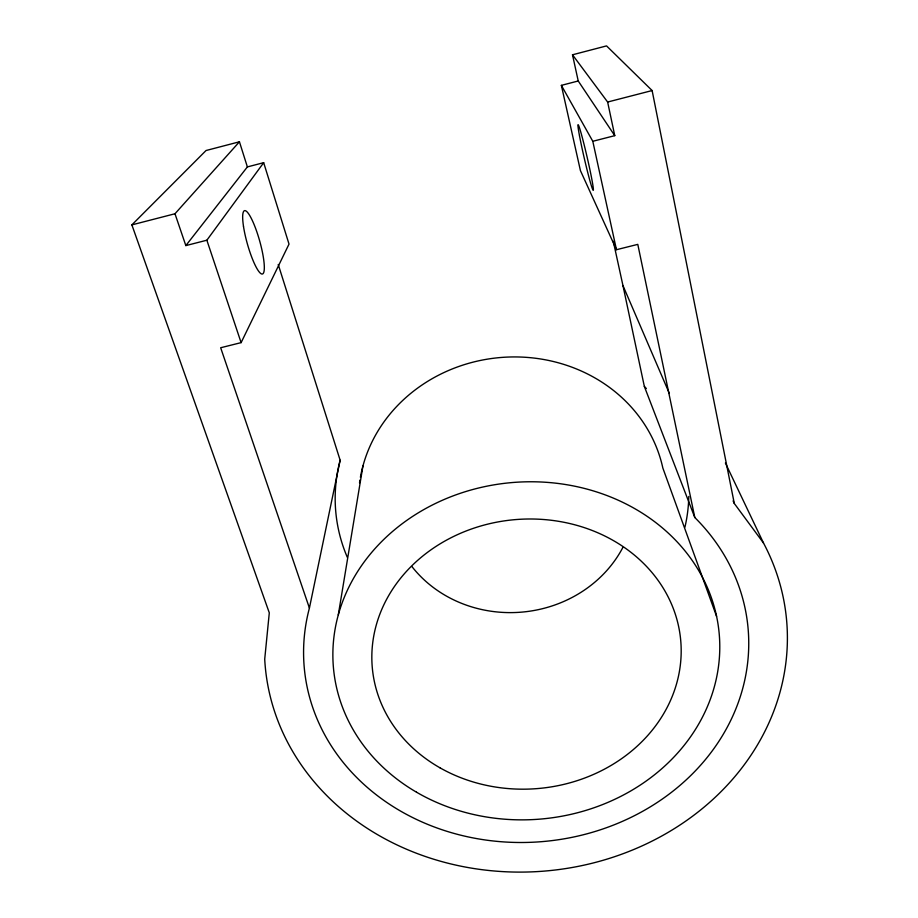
<?xml version="1.0" encoding="UTF-8"?>
<svg xmlns="http://www.w3.org/2000/svg" width="918" height="918" viewBox="0 0 918 918"><rect width="100%" height="100%" fill="white"/><g stroke="black" fill="none" stroke-linecap="round" stroke-linejoin="round"><path stroke-width="1.38" d="M338.283 614.945L362.931 466M561.368 85.363L592.798 141.292L614.762 135.657L578.225 80.979L561.368 85.363L580.428 170.61L616.46 249.707L637.792 244.372L694.8 517.511A222.776 194.364 -4.9 0 1 579.269 835.747A222.776 194.364 -4.9 0 1 309.412 608.06L340.142 460.228L278.234 264.487M309.412 608.06L220.664 347.75L241.113 342.632L289.021 244.108L263.673 162.681L247.378 166.915L185.838 245.599L174.982 213.756L239.437 141.797L247.378 166.915M185.838 245.599L206.86 240.218L263.673 162.681M725.404 463.051L763.524 543.054A261.71 228.502 -4.9 0 1 587.681 864.32A261.71 228.502 -4.9 0 1 264.717 659.147L269.295 612.834L131.871 224.887L206.045 150.518L239.437 141.797M578.225 80.979L572.499 54.793L606.546 45.9L652.124 90.549L734.297 503.466L763.524 543.054M131.871 224.887L174.982 213.756M572.499 54.793L607.636 102.036L652.124 90.549M733.103 500.872L734.297 503.466M613.27 241.239L622.955 285.567L669.383 393.501M622.955 285.567L644.344 386.444L694.8 517.511M716.579 616.345L662.842 468.019A153.822 140.775 -5.2 0 0 509.444 357.01A153.822 140.775 -5.2 0 0 360.418 477.245M206.86 240.218L241.113 342.632M592.798 141.292L616.46 249.707M607.636 102.036L614.762 135.657M359.535 482.948A153.822 140.775 -5.2 0 1 359.948 480.091M622.829 547.518A123.012 112.547 -5.2 0 1 411.975 566.624M688.787 496.466A176.944 161.981 -5.2 0 1 684.943 527.139M347.348 557.387A176.944 161.981 -5.2 0 1 340.142 460.228M644.344 386.444A176.944 161.981 -5.2 0 1 646.352 388.532M579.522 135.91A33.518 1.503 77 0 0 592.684 189.475A33.518 1.503 77 0 0 584.686 146.926A33.518 1.503 77 0 0 579.522 135.91M243.488 226.356A32.922 6.323 74.2 0 0 262.089 274.046A32.922 6.323 74.2 0 0 254.906 226.562A32.922 6.323 74.2 0 0 243.488 226.356M416.52 792.2A193.629 168.855 -4.9 0 0 719.161 660.432A193.629 168.855 -4.9 0 0 443.302 499.862A193.629 168.855 -4.9 0 0 416.52 792.2M440.066 767.861A154.821 134.946 -4.9 0 0 680.812 660.329A154.821 134.946 -4.9 0 0 458.633 534.115A154.821 134.946 -4.9 0 0 440.066 767.861"/></g></svg>
